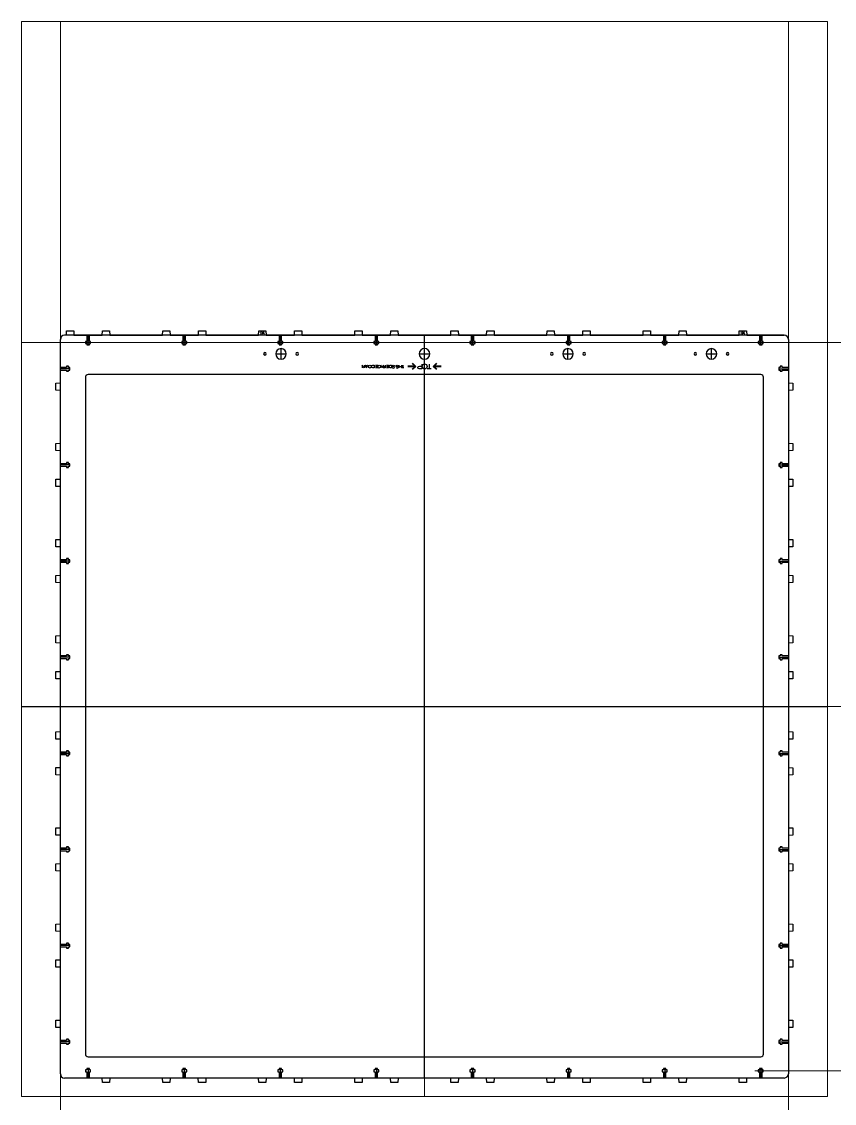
# Model space of a CAD drawing. Header units: millimetres. Extents: x -1949 to 1995, y -1808 to 1842.
# Drawn here: x -1758 to -850, y 615 to 1823 of the extents above; entities that cross this region are included whole.
import ezdxf

# ---------------------------------------------------------------- set-up
doc = ezdxf.new("R2010")
doc.units = ezdxf.units.MM
doc.layers.get('0').update_dxf_attribs({"lineweight": 25, "true_color": 0xffffff})
doc.layers.add('Laser Table', color=2, linetype='Continuous', lineweight=0, true_color=0xffff00)
doc.layers.add('Referance lines', color=2, linetype='Continuous', lineweight=0, true_color=0xffff00)

msp = doc.modelspace()

# ---------------------------------------------------------------- linework, layer by layer
at = {"color": 1, "true_color": 0xff0000}
for p, q in [((-1708.25692, 1472.68504), (-1708.05682, 1477.55676)), ((-1708.05682, 1477.55676), (-1700.01942, 1477.55676)), ((-1700.01942, 1477.55676), (-1699.81932, 1472.68504)), ((-1668.24373, 1472.68504), (-1668.04364, 1477.55676)), ((-1668.04364, 1477.55676), (-1660.0147, 1477.55676)), ((-1660.0147, 1477.55676), (-1659.8146, 1472.68504)), ((-1600.91692, 1472.68504), (-1600.71682, 1477.55676)), ((-1600.71682, 1477.55676), (-1592.67942, 1477.55676)), ((-1592.67942, 1477.55676), (-1592.47932, 1472.68504)), ((-1560.90373, 1472.68504), (-1560.70364, 1477.55676)), ((-1560.70364, 1477.55676), (-1552.6747, 1477.55676)), ((-1552.6747, 1477.55676), (-1552.4746, 1472.68504)), ((-1493.57692, 1472.68504), (-1493.37682, 1477.55676)), ((-1493.37682, 1477.55676), (-1485.33942, 1477.55676)), ((-1485.33942, 1477.55676), (-1485.13932, 1472.68504)), ((-1453.56373, 1472.68504), (-1453.36364, 1477.55676)), ((-1453.36364, 1477.55676), (-1445.3347, 1477.55676)), ((-1445.3347, 1477.55676), (-1445.1346, 1472.68504)), ((-1386.23692, 1472.68504), (-1386.03682, 1477.55676)), ((-1386.03682, 1477.55676), (-1377.99942, 1477.55676)), ((-1377.99942, 1477.55676), (-1377.79932, 1472.68504)), ((-1346.22373, 1472.68504), (-1346.02364, 1477.55676)), ((-1346.02364, 1477.55676), (-1337.9947, 1477.55676)), ((-1337.9947, 1477.55676), (-1337.7946, 1472.68504)), ((-1278.89692, 1472.68504), (-1278.69682, 1477.55676)), ((-1278.69682, 1477.55676), (-1270.65942, 1477.55676)), ((-1270.65942, 1477.55676), (-1270.45932, 1472.68504)), ((-1238.88373, 1472.68504), (-1238.68364, 1477.55676)), ((-1238.68364, 1477.55676), (-1230.6547, 1477.55676)), ((-1230.6547, 1477.55676), (-1230.4546, 1472.68504)), ((-1171.55842, 1472.68504), (-1171.35832, 1477.55676)), ((-1171.35832, 1477.55676), (-1163.32092, 1477.55676)), ((-1163.32092, 1477.55676), (-1163.12082, 1472.68504)), ((-1131.54523, 1472.68504), (-1131.34514, 1477.55676)), ((-1131.34514, 1477.55676), (-1123.3162, 1477.55676)), ((-1123.3162, 1477.55676), (-1123.1161, 1472.68504)), ((-1064.21842, 1472.68504), (-1064.01832, 1477.55676)), ((-1064.01832, 1477.55676), (-1055.98092, 1477.55676)), ((-1055.98092, 1477.55676), (-1055.78082, 1472.68504)), ((-1024.20523, 1472.68504), (-1024.00514, 1477.55676)), ((-1024.00514, 1477.55676), (-1015.9762, 1477.55676)), ((-1015.9762, 1477.55676), (-1015.7761, 1472.68504)), ((-956.87842, 1472.68504), (-956.67832, 1477.55676)), ((-956.67832, 1477.55676), (-948.64092, 1477.55676)), ((-948.64092, 1477.55676), (-948.44082, 1472.68504)), ((-1659.8146, 1472.68504), (-1600.91692, 1472.68504)), ((-1552.4746, 1472.68504), (-1493.57692, 1472.68504)), ((-1445.1346, 1472.68504), (-1386.23692, 1472.68504)), ((-1337.7946, 1472.68504), (-1278.89692, 1472.68504)), ((-1230.4546, 1472.68504), (-1171.55842, 1472.68504)), ((-1123.1161, 1472.68504), (-1064.21842, 1472.68504)), ((-1015.7761, 1472.68504), (-956.87842, 1472.68504)), ((-1719.90269, 1419.22441), (-1715.03097, 1419.42451)), ((-1719.90269, 1411.187), (-1719.90269, 1419.22441)), ((-901.67297, 1419.40512), (-896.80125, 1419.20502)), ((-896.80125, 1419.20502), (-896.80125, 1411.17608)), ((-1715.03097, 1410.98691), (-1719.90269, 1411.187)), ((-1715.03097, 1352.08922), (-1715.03097, 1410.98691)), ((-896.80125, 1411.17608), (-901.67297, 1410.97599)), ((-901.67297, 1410.97599), (-901.67297, 1352.0783)), ((-1719.90269, 1351.88913), (-1715.03097, 1352.08922)), ((-1719.90269, 1343.86019), (-1719.90269, 1351.88913)), ((-1715.03097, 1343.66009), (-1719.90269, 1343.86019)), ((-901.67297, 1352.0783), (-896.80125, 1351.87821)), ((-896.80125, 1343.8408), (-901.67297, 1343.64071)), ((-896.80125, 1351.87821), (-896.80125, 1343.8408)), ((-1719.90269, 1311.88441), (-1715.03097, 1312.08451)), ((-1719.90269, 1303.847), (-1719.90269, 1311.88441)), ((-901.67297, 1312.06512), (-896.80125, 1311.86502)), ((-896.80125, 1311.86502), (-896.80125, 1303.83608)), ((-1715.03097, 1303.64691), (-1719.90269, 1303.847)), ((-1715.03097, 1244.74922), (-1715.03097, 1303.64691)), ((-896.80125, 1303.83608), (-901.67297, 1303.63599)), ((-901.67297, 1303.63599), (-901.67297, 1244.7383)), ((-1719.90269, 1244.54913), (-1715.03097, 1244.74922)), ((-1719.90269, 1236.52019), (-1719.90269, 1244.54913)), ((-901.67297, 1244.7383), (-896.80125, 1244.53821)), ((-896.80125, 1244.53821), (-896.80125, 1236.5008)), ((-1715.03097, 1236.32009), (-1719.90269, 1236.52019)), ((-896.80125, 1236.5008), (-901.67297, 1236.30071)), ((-1719.90269, 1204.54441), (-1715.03097, 1204.74451)), ((-1719.90269, 1196.507), (-1719.90269, 1204.54441)), ((-1715.03097, 1196.30691), (-1719.90269, 1196.507)), ((-1715.03097, 1137.41072), (-1715.03097, 1196.30691)), ((-901.67297, 1204.72512), (-896.80125, 1204.52502)), ((-896.80125, 1196.49608), (-901.67297, 1196.29599)), ((-901.67297, 1196.29599), (-901.67297, 1137.3983)), ((-896.80125, 1204.52502), (-896.80125, 1196.49608)), ((-1719.90269, 1137.21063), (-1715.03097, 1137.41072)), ((-1719.90269, 1129.18169), (-1719.90269, 1137.21063)), ((-901.67297, 1137.3983), (-896.80125, 1137.19821)), ((-896.80125, 1137.19821), (-896.80125, 1129.1608)), ((-1715.03097, 1128.98159), (-1719.90269, 1129.18169)), ((-896.80125, 1129.1608), (-901.67297, 1128.96071)), ((-1719.90269, 1097.20591), (-1715.03097, 1097.40601)), ((-1719.90269, 1089.1685), (-1719.90269, 1097.20591)), ((-1715.03097, 1088.96841), (-1719.90269, 1089.1685)), ((-1715.03097, 1030.07072), (-1715.03097, 1088.96841)), ((-901.67297, 1097.38512), (-896.80125, 1097.18502)), ((-896.80125, 1089.15608), (-901.67297, 1088.95599)), ((-901.67297, 1088.95599), (-901.67297, 1030.0583)), ((-896.80125, 1097.18502), (-896.80125, 1089.15608)), ((-1719.90269, 1029.87063), (-1715.03097, 1030.07072)), ((-1719.90269, 1021.84169), (-1719.90269, 1029.87063)), ((-901.67297, 1030.0583), (-896.80125, 1029.85821)), ((-896.80125, 1029.85821), (-896.80125, 1021.8208)), ((-1715.03097, 1021.64159), (-1719.90269, 1021.84169)), ((-896.80125, 1021.8208), (-901.67297, 1021.62071)), ((-1719.90269, 989.86591), (-1715.03097, 990.06601)), ((-1719.90269, 981.8285), (-1719.90269, 989.86591)), ((-1715.03097, 981.62841), (-1719.90269, 981.8285)), ((-1715.03097, 922.73072), (-1715.03097, 981.62841)), ((-901.67297, 990.04512), (-896.80125, 989.84502)), ((-896.80125, 981.81608), (-901.67297, 981.61599)), ((-901.67297, 981.61599), (-901.67297, 922.7198)), ((-896.80125, 989.84502), (-896.80125, 981.81608)), ((-1719.90269, 922.53063), (-1715.03097, 922.73072)), ((-1719.90269, 914.50169), (-1719.90269, 922.53063)), ((-901.67297, 922.7198), (-896.80125, 922.51971)), ((-896.80125, 922.51971), (-896.80125, 914.4823)), ((-1715.03097, 914.30159), (-1719.90269, 914.50169)), ((-896.80125, 914.4823), (-901.67297, 914.28221)), ((-1719.90269, 882.52591), (-1715.03097, 882.72601)), ((-1719.90269, 874.4885), (-1719.90269, 882.52591)), ((-901.67297, 882.70662), (-896.80125, 882.50652)), ((-896.80125, 882.50652), (-896.80125, 874.47758)), ((-1715.03097, 874.28841), (-1719.90269, 874.4885)), ((-1715.03097, 815.39072), (-1715.03097, 874.28841)), ((-896.80125, 874.47758), (-901.67297, 874.27749)), ((-901.67297, 874.27749), (-901.67297, 815.3798)), ((-1719.90269, 815.19063), (-1715.03097, 815.39072)), ((-1719.90269, 807.16169), (-1719.90269, 815.19063)), ((-901.67297, 815.3798), (-896.80125, 815.17971)), ((-896.80125, 815.17971), (-896.80125, 807.1423)), ((-1715.03097, 806.96159), (-1719.90269, 807.16169)), ((-896.80125, 807.1423), (-901.67297, 806.94221)), ((-1719.90269, 775.18591), (-1715.03097, 775.38601)), ((-1719.90269, 767.1485), (-1719.90269, 775.18591)), ((-901.67297, 775.36662), (-896.80125, 775.16652)), ((-896.80125, 775.16652), (-896.80125, 767.13758)), ((-1715.03097, 766.94841), (-1719.90269, 767.1485)), ((-1715.03097, 708.05072), (-1715.03097, 766.94841)), ((-896.80125, 767.13758), (-901.67297, 766.93749)), ((-901.67297, 766.93749), (-901.67297, 708.0398)), ((-1719.90269, 707.85063), (-1715.03097, 708.05072)), ((-1719.90269, 699.82169), (-1719.90269, 707.85063)), ((-901.67297, 708.0398), (-896.80125, 707.83971)), ((-896.80125, 707.83971), (-896.80125, 699.8023)), ((-1715.03097, 699.62159), (-1719.90269, 699.82169)), ((-896.80125, 699.8023), (-901.67297, 699.60221)), ((-1668.06302, 638.47124), (-1668.26312, 643.34296)), ((-1659.82552, 643.34296), (-1660.02562, 638.47124)), ((-1600.92784, 643.34296), (-1659.82552, 643.34296)), ((-1600.72774, 638.47124), (-1600.92784, 643.34296)), ((-1592.49871, 643.34296), (-1592.6988, 638.47124)), ((-1560.72302, 638.47124), (-1560.92312, 643.34296)), ((-1552.48552, 643.34296), (-1552.68562, 638.47124)), ((-1493.58784, 643.34296), (-1552.48552, 643.34296)), ((-1493.38774, 638.47124), (-1493.58784, 643.34296)), ((-1485.15871, 643.34296), (-1485.3588, 638.47124)), ((-1453.38302, 638.47124), (-1453.58312, 643.34296)), ((-1445.14552, 643.34296), (-1445.34562, 638.47124)), ((-1386.24934, 643.34296), (-1445.14552, 643.34296)), ((-1386.04924, 638.47124), (-1386.24934, 643.34296)), ((-1377.82021, 643.34296), (-1378.0203, 638.47124)), ((-1346.04452, 638.47124), (-1346.24462, 643.34296)), ((-1337.80702, 643.34296), (-1338.00712, 638.47124)), ((-1278.90934, 643.34296), (-1337.80702, 643.34296)), ((-1278.70924, 638.47124), (-1278.90934, 643.34296)), ((-1270.48021, 643.34296), (-1270.6803, 638.47124)), ((-1238.70452, 638.47124), (-1238.90462, 643.34296)), ((-1230.46702, 643.34296), (-1230.66712, 638.47124)), ((-1171.56934, 643.34296), (-1230.46702, 643.34296)), ((-1171.36924, 638.47124), (-1171.56934, 643.34296)), ((-1163.14021, 643.34296), (-1163.3403, 638.47124)), ((-1131.36452, 638.47124), (-1131.56462, 643.34296)), ((-1123.12702, 643.34296), (-1123.32712, 638.47124)), ((-1064.22934, 643.34296), (-1123.12702, 643.34296)), ((-1064.02924, 638.47124), (-1064.22934, 643.34296)), ((-1055.80021, 643.34296), (-1056.0003, 638.47124)), ((-1024.02452, 638.47124), (-1024.22462, 643.34296)), ((-1015.78702, 643.34296), (-1015.98712, 638.47124)), ((-956.88934, 643.34296), (-1015.78702, 643.34296)), ((-956.68924, 638.47124), (-956.88934, 643.34296)), ((-948.46021, 643.34296), (-948.6603, 638.47124)), ((-1660.02562, 638.47124), (-1668.06302, 638.47124)), ((-1592.6988, 638.47124), (-1600.72774, 638.47124)), ((-1552.68562, 638.47124), (-1560.72302, 638.47124)), ((-1485.3588, 638.47124), (-1493.38774, 638.47124)), ((-1445.34562, 638.47124), (-1453.38302, 638.47124)), ((-1378.0203, 638.47124), (-1386.04924, 638.47124)), ((-1338.00712, 638.47124), (-1346.04452, 638.47124)), ((-1270.6803, 638.47124), (-1278.70924, 638.47124)), ((-1230.66712, 638.47124), (-1238.70452, 638.47124)), ((-1163.3403, 638.47124), (-1171.36924, 638.47124)), ((-1123.32712, 638.47124), (-1131.36452, 638.47124)), ((-1056.0003, 638.47124), (-1064.02924, 638.47124)), ((-1015.98712, 638.47124), (-1024.02452, 638.47124)), ((-948.6603, 638.47124), (-956.68924, 638.47124))]:
    msp.add_line(p, q, dxfattribs=at)
for p, q in [((-1715.03182, 648.14327), (-1715.03097, 1467.8836)), ((-1715.03118, 1436.60222), (-1715.03097, 1467.8836)), ((-1708.25692, 1472.68504), (-1710.48516, 1472.67835)), ((-906.47809, 1472.68504), (-1710.48436, 1472.67836)), ((-1699.81932, 1472.68504), (-1699.81932, 1472.68504)), ((-1699.81932, 1472.68504), (-1685.44239, 1472.6784)), ((-1685.44239, 1465.66165), (-1686.84222, 1465.66165)), ((-1686.84222, 1465.66165), (-1686.84222, 1463.46137)), ((-1686.84222, 1463.46137), (-1685.44239, 1463.46137)), ((-1685.44239, 1472.6784), (-1682.64169, 1472.67875)), ((-1685.44239, 1472.6784), (-1685.44239, 1465.66165)), ((-1685.44239, 1463.46137), (-1685.44239, 1462.01816)), ((-1685.44239, 1462.01816), (-1682.64169, 1462.01816)), ((-1684.04197, 1464.15601), (-1684.04204, 1472.67858)), ((-1684.04204, 1462.01816), (-1684.04204, 1472.67858)), ((-1682.64169, 1472.67875), (-1668.24373, 1472.68504)), ((-1682.64169, 1465.66165), (-1682.64169, 1472.67875)), ((-1681.24222, 1465.66165), (-1682.64169, 1465.66165)), ((-1682.64169, 1462.01816), (-1682.64169, 1463.46137)), ((-1682.64169, 1463.46137), (-1681.24222, 1463.46137)), ((-1681.24222, 1463.46137), (-1681.24222, 1465.66165)), ((-1592.47932, 1472.68504), (-1578.10239, 1472.67929)), ((-1578.10239, 1465.66254), (-1579.50222, 1465.66254)), ((-1579.50222, 1465.66254), (-1579.50222, 1463.46227)), ((-1579.50222, 1463.46227), (-1578.10239, 1463.46227)), ((-1578.10239, 1472.67929), (-1575.30169, 1472.67964)), ((-1578.10239, 1472.67929), (-1578.10239, 1465.66254)), ((-1578.10239, 1463.46227), (-1578.10239, 1462.01905)), ((-1578.10239, 1462.01905), (-1575.30169, 1462.01905)), ((-1576.70197, 1464.15601), (-1576.70204, 1472.67947)), ((-1576.70204, 1462.01905), (-1576.70204, 1472.67947)), ((-1575.30169, 1472.67964), (-1560.90373, 1472.68504)), ((-1575.30169, 1465.66254), (-1575.30169, 1472.67964)), ((-1573.90222, 1465.66254), (-1575.30169, 1465.66254)), ((-1575.30169, 1462.01905), (-1575.30169, 1463.46227)), ((-1575.30169, 1463.46227), (-1573.90222, 1463.46227)), ((-1573.90222, 1463.46227), (-1573.90222, 1465.66254)), ((-1485.13932, 1472.68504), (-1470.76231, 1472.68019)), ((-1470.76231, 1465.66344), (-1472.16214, 1465.66344)), ((-1472.16214, 1465.66344), (-1472.16214, 1463.46316)), ((-1472.16214, 1463.46316), (-1470.76231, 1463.46316)), ((-1470.76231, 1472.68019), (-1467.96161, 1472.68054)), ((-1470.76231, 1472.68019), (-1470.76231, 1465.66344)), ((-1470.76231, 1463.46316), (-1470.76231, 1462.01995)), ((-1470.76231, 1462.01995), (-1467.96161, 1462.01995)), ((-1469.36197, 1464.15601), (-1469.36204, 1472.68036)), ((-1469.36196, 1462.01995), (-1469.36196, 1472.68036)), ((-1467.96161, 1472.68054), (-1453.56373, 1472.68504)), ((-1467.96161, 1465.66344), (-1467.96161, 1472.68054)), ((-1466.56214, 1465.66344), (-1467.96161, 1465.66344)), ((-1467.96161, 1462.01995), (-1467.96161, 1463.46316)), ((-1467.96161, 1463.46316), (-1466.56214, 1463.46316)), ((-1466.56214, 1463.46316), (-1466.56214, 1465.66344)), ((-1377.79932, 1472.68504), (-1363.42231, 1472.68108)), ((-1363.42231, 1465.66433), (-1364.82214, 1465.66433)), ((-1364.82214, 1465.66433), (-1364.82214, 1463.46405)), ((-1364.82214, 1463.46405), (-1363.42231, 1463.46405)), ((-1363.42231, 1472.68108), (-1360.62161, 1472.68143)), ((-1363.42231, 1472.68108), (-1363.42231, 1465.66433)), ((-1363.42231, 1463.46405), (-1363.42231, 1462.02084)), ((-1363.42231, 1462.02084), (-1360.62161, 1462.02084)), ((-1362.02197, 1464.15601), (-1362.02204, 1472.68125)), ((-1362.02196, 1462.02084), (-1362.02196, 1472.68125)), ((-1360.62161, 1472.68143), (-1346.22373, 1472.68504)), ((-1360.62161, 1465.66433), (-1360.62161, 1472.68143)), ((-1359.22214, 1465.66433), (-1360.62161, 1465.66433)), ((-1360.62161, 1462.02084), (-1360.62161, 1463.46405)), ((-1360.62161, 1463.46405), (-1359.22214, 1463.46405)), ((-1359.22214, 1463.46405), (-1359.22214, 1465.66433)), ((-1308.35183, 643.34507), (-1308.34576, 1472.68504)), ((-1270.45932, 1472.68504), (-1256.08239, 1472.68197)), ((-1256.08239, 1465.66522), (-1257.48222, 1465.66522)), ((-1257.48222, 1465.66522), (-1257.48222, 1463.46495)), ((-1257.48222, 1463.46495), (-1256.08239, 1463.46495)), ((-1256.08239, 1472.68197), (-1253.28169, 1472.68232)), ((-1256.08239, 1472.68197), (-1256.08239, 1465.66522)), ((-1256.08239, 1463.46495), (-1256.08239, 1462.02173)), ((-1256.08239, 1462.02173), (-1253.28169, 1462.02173)), ((-1254.68197, 1464.15601), (-1254.68204, 1472.68215)), ((-1254.68204, 1462.02173), (-1254.68204, 1472.68215)), ((-1253.28169, 1472.68232), (-1238.88373, 1472.68504)), ((-1253.28169, 1465.66522), (-1253.28169, 1472.68232)), ((-1251.88222, 1465.66522), (-1253.28169, 1465.66522)), ((-1253.28169, 1462.02173), (-1253.28169, 1463.46495)), ((-1253.28169, 1463.46495), (-1251.88222, 1463.46495)), ((-1251.88222, 1463.46495), (-1251.88222, 1465.66522)), ((-1163.12082, 1472.68504), (-1148.74381, 1472.68286)), ((-1148.74381, 1465.66611), (-1150.14364, 1465.66611)), ((-1150.14364, 1465.66611), (-1150.14364, 1463.46584)), ((-1150.14364, 1463.46584), (-1148.74381, 1463.46584)), ((-1148.74381, 1472.68286), (-1145.94311, 1472.68322)), ((-1148.74381, 1472.68286), (-1148.74381, 1465.66611)), ((-1148.74381, 1463.46584), (-1148.74381, 1462.02262)), ((-1148.74381, 1462.02262), (-1145.94311, 1462.02262)), ((-1147.34347, 1464.15601), (-1147.34354, 1472.68304)), ((-1147.34346, 1462.02262), (-1147.34346, 1472.68304)), ((-1145.94311, 1472.68322), (-1131.54523, 1472.68504)), ((-1145.94311, 1465.66611), (-1145.94311, 1472.68322)), ((-1144.54364, 1465.66611), (-1145.94311, 1465.66611)), ((-1145.94311, 1462.02262), (-1145.94311, 1463.46584)), ((-1145.94311, 1463.46584), (-1144.54364, 1463.46584)), ((-1144.54364, 1463.46584), (-1144.54364, 1465.66611)), ((-1055.78082, 1472.68504), (-1041.40389, 1472.68376)), ((-1041.40389, 1465.66701), (-1042.80372, 1465.66701)), ((-1042.80372, 1465.66701), (-1042.80372, 1463.46673)), ((-1042.80372, 1463.46673), (-1041.40389, 1463.46673)), ((-1041.40389, 1472.68376), (-1038.60319, 1472.68411)), ((-1041.40389, 1472.68376), (-1041.40389, 1465.66701)), ((-1041.40389, 1463.46673), (-1041.40389, 1462.02352)), ((-1041.40389, 1462.02352), (-1038.60319, 1462.02352)), ((-1040.00347, 1464.15601), (-1040.00354, 1472.68393)), ((-1040.00354, 1462.02352), (-1040.00354, 1472.68393)), ((-1038.60319, 1472.68411), (-1024.20523, 1472.68504)), ((-1038.60319, 1465.66701), (-1038.60319, 1472.68411)), ((-1037.20372, 1465.66701), (-1038.60319, 1465.66701)), ((-1038.60319, 1462.02352), (-1038.60319, 1463.46673)), ((-1038.60319, 1463.46673), (-1037.20372, 1463.46673)), ((-1037.20372, 1463.46673), (-1037.20372, 1465.66701)), ((-948.44082, 1472.68504), (-934.06389, 1472.68465)), ((-934.06389, 1465.6679), (-935.46372, 1465.6679)), ((-935.46372, 1465.6679), (-935.46372, 1463.46763)), ((-935.46372, 1463.46763), (-934.06389, 1463.46763)), ((-934.06389, 1472.68465), (-931.26319, 1472.685)), ((-934.06389, 1472.68465), (-934.06389, 1465.6679)), ((-934.06389, 1463.46763), (-934.06389, 1462.02441)), ((-934.06389, 1462.02441), (-931.26319, 1462.02441)), ((-932.66347, 1464.15601), (-932.66354, 1472.68483)), ((-932.66354, 1462.02441), (-932.66354, 1472.68483)), ((-931.26319, 1472.685), (-906.47809, 1472.68504)), ((-931.26319, 1465.6679), (-931.26319, 1472.685)), ((-929.86372, 1465.6679), (-931.26319, 1465.6679)), ((-931.26319, 1462.02441), (-931.26319, 1463.46763)), ((-931.26319, 1463.46763), (-929.86372, 1463.46763)), ((-929.86372, 1463.46763), (-929.86372, 1465.6679)), ((-901.67692, 1467.88473), (-901.67694, 1436.60375)), ((-901.67692, 1467.88473), (-901.67297, 648.14779)), ((-1474.45843, 1451.84206), (-1462.65837, 1451.84206)), ((-1468.55822, 1445.9422), (-1468.55822, 1457.74191)), ((-1314.28867, 1451.84206), (-1302.28858, 1451.84206)), ((-1308.28862, 1445.84237), (-1308.28862, 1457.84281)), ((-1153.91923, 1451.84206), (-1142.11917, 1451.84206)), ((-1148.01902, 1445.9422), (-1148.01902, 1457.74191)), ((-993.64963, 1451.84206), (-981.84957, 1451.84206)), ((-987.74942, 1445.9422), (-987.74942, 1457.74191)), ((-1705.8138, 1438.00169), (-1708.01408, 1438.00169)), ((-1708.01408, 1438.00169), (-1708.01408, 1436.60222)), ((-1705.8138, 1436.60222), (-1705.8138, 1438.00169)), ((-908.69369, 1438.00357), (-910.89397, 1438.00357)), ((-910.89397, 1438.00357), (-910.89397, 1436.60375)), ((-908.69369, 1436.60375), (-908.69369, 1438.00357)), ((-1708.01408, 1436.60222), (-1715.03118, 1436.60222)), ((-1715.03083, 1433.80151), (-1715.03118, 1436.60222)), ((-1706.50193, 1435.20186), (-1715.031, 1435.20186)), ((-1704.37059, 1435.20186), (-1715.031, 1435.20186)), ((-1715.03097, 1419.42451), (-1715.03083, 1433.80151)), ((-1715.03083, 1433.80151), (-1708.01408, 1433.80151)), ((-1708.01408, 1433.80151), (-1708.01408, 1432.40169)), ((-1708.01408, 1432.40169), (-1705.8138, 1432.40169)), ((-1704.37059, 1436.60222), (-1705.8138, 1436.60222)), ((-1705.8138, 1432.40169), (-1705.8138, 1433.80151)), ((-1705.8138, 1433.80151), (-1704.37059, 1433.80151)), ((-1704.37059, 1433.80151), (-1704.37059, 1436.60222)), ((-1687.03082, 1425.7846), (-1687.01899, 670.05141)), ((-932.6725, 1428.7845), (-1684.03082, 1428.78464)), ((-929.67264, 670.055), (-929.6725, 1425.7845)), ((-910.89397, 1436.60375), (-912.33718, 1436.60375)), ((-912.33718, 1436.60375), (-912.33718, 1433.80305)), ((-912.33718, 1435.2034), (-901.67676, 1435.2034)), ((-912.33718, 1433.80305), (-910.89397, 1433.80305)), ((-910.89397, 1433.80305), (-910.89397, 1432.40358)), ((-910.89397, 1432.40358), (-908.69369, 1432.40358)), ((-910.20201, 1435.20336), (-901.67676, 1435.2034)), ((-901.67694, 1436.60375), (-908.69369, 1436.60375)), ((-908.69369, 1432.40358), (-908.69369, 1433.80305)), ((-908.69369, 1433.80305), (-901.67659, 1433.80305)), ((-901.67694, 1436.60375), (-901.67659, 1433.80305)), ((-901.67659, 1433.80305), (-901.67297, 1419.40512)), ((-1715.03129, 1329.26222), (-1715.03097, 1343.66009)), ((-901.67297, 1343.64071), (-901.67642, 1329.26375)), ((-1708.01419, 1329.26222), (-1715.03129, 1329.26222)), ((-1715.03094, 1326.46151), (-1715.03129, 1329.26222)), ((-1705.81391, 1330.66169), (-1708.01419, 1330.66169)), ((-1708.01419, 1330.66169), (-1708.01419, 1329.26222)), ((-1705.81391, 1329.26222), (-1705.81391, 1330.66169)), ((-1704.3707, 1329.26222), (-1705.81391, 1329.26222)), ((-1704.3707, 1326.46151), (-1704.3707, 1329.26222)), ((-910.89345, 1329.26375), (-912.33666, 1329.26375)), ((-912.33666, 1329.26375), (-912.33666, 1326.46305)), ((-908.69317, 1330.66357), (-910.89345, 1330.66357)), ((-910.89345, 1330.66357), (-910.89345, 1329.26375)), ((-908.69317, 1329.26375), (-908.69317, 1330.66357)), ((-901.67642, 1329.26375), (-908.69317, 1329.26375)), ((-901.67642, 1329.26375), (-901.67607, 1326.46305)), ((-1706.50193, 1327.86186), (-1715.03112, 1327.86186)), ((-1704.3707, 1327.86186), (-1715.03112, 1327.86186)), ((-1715.03097, 1312.08451), (-1715.03094, 1326.46151)), ((-1715.03094, 1326.46151), (-1708.01419, 1326.46151)), ((-1708.01419, 1326.46151), (-1708.01419, 1325.06169)), ((-1708.01419, 1325.06169), (-1705.81391, 1325.06169)), ((-1705.81391, 1325.06169), (-1705.81391, 1326.46151)), ((-1705.81391, 1326.46151), (-1704.3707, 1326.46151)), ((-912.33666, 1327.8634), (-901.67625, 1327.8634)), ((-912.33666, 1326.46305), (-910.89345, 1326.46305)), ((-910.89345, 1326.46305), (-910.89345, 1325.06358)), ((-910.89345, 1325.06358), (-908.69317, 1325.06358)), ((-910.20201, 1327.86336), (-901.67625, 1327.8634)), ((-908.69317, 1325.06358), (-908.69317, 1326.46305)), ((-908.69317, 1326.46305), (-901.67607, 1326.46305)), ((-901.67607, 1326.46305), (-901.67297, 1312.06512)), ((-1715.0314, 1221.92222), (-1715.03097, 1236.32009)), ((-901.67297, 1236.30071), (-901.67591, 1221.92375)), ((-1708.0143, 1221.92222), (-1715.0314, 1221.92222)), ((-1715.03105, 1219.12151), (-1715.0314, 1221.92222)), ((-1706.50193, 1220.52186), (-1715.03123, 1220.52186)), ((-1704.37081, 1220.52186), (-1715.03123, 1220.52186)), ((-1705.81402, 1223.32169), (-1708.0143, 1223.32169)), ((-1708.0143, 1223.32169), (-1708.0143, 1221.92222)), ((-1705.81402, 1221.92222), (-1705.81402, 1223.32169)), ((-1704.37081, 1221.92222), (-1705.81402, 1221.92222)), ((-1704.37081, 1219.12151), (-1704.37081, 1221.92222)), ((-910.89293, 1221.92375), (-912.33615, 1221.92375)), ((-912.33615, 1221.92375), (-912.33615, 1219.12305)), ((-912.33615, 1220.5234), (-901.67573, 1220.5234)), ((-910.89293, 1223.32357), (-910.89293, 1221.92375)), ((-908.69266, 1223.32357), (-910.89293, 1223.32357)), ((-910.20201, 1220.52336), (-901.67573, 1220.5234)), ((-908.69266, 1221.92375), (-908.69266, 1223.32357)), ((-901.67591, 1221.92375), (-908.69266, 1221.92375)), ((-901.67591, 1221.92375), (-901.67555, 1219.12305)), ((-1715.03105, 1219.12151), (-1708.0143, 1219.12151)), ((-1715.03097, 1204.74451), (-1715.03105, 1219.12151)), ((-1708.0143, 1219.12151), (-1708.0143, 1217.72169)), ((-1708.0143, 1217.72169), (-1705.81402, 1217.72169)), ((-1705.81402, 1217.72169), (-1705.81402, 1219.12151)), ((-1705.81402, 1219.12151), (-1704.37081, 1219.12151)), ((-912.33615, 1219.12305), (-910.89293, 1219.12305)), ((-910.89293, 1219.12305), (-910.89293, 1217.72358)), ((-910.89293, 1217.72358), (-908.69266, 1217.72358)), ((-908.69266, 1217.72358), (-908.69266, 1219.12305)), ((-908.69266, 1219.12305), (-901.67555, 1219.12305)), ((-901.67555, 1219.12305), (-901.67297, 1204.72512)), ((-1715.03151, 1114.58372), (-1715.03097, 1128.98159)), ((-901.67297, 1128.96071), (-901.67539, 1114.58375)), ((-1708.01441, 1114.58372), (-1715.03151, 1114.58372)), ((-1715.03116, 1111.78301), (-1715.03151, 1114.58372)), ((-1706.50193, 1113.18336), (-1715.03134, 1113.18336)), ((-1704.37092, 1113.18336), (-1715.03134, 1113.18336)), ((-1715.03116, 1111.78301), (-1708.01441, 1111.78301)), ((-1715.03097, 1097.40601), (-1715.03116, 1111.78301)), ((-1705.81414, 1115.98319), (-1708.01441, 1115.98319)), ((-1708.01441, 1115.98319), (-1708.01441, 1114.58372)), ((-1708.01441, 1111.78301), (-1708.01441, 1110.38319)), ((-1705.81414, 1114.58372), (-1705.81414, 1115.98319)), ((-1704.37092, 1114.58372), (-1705.81414, 1114.58372)), ((-1705.81414, 1110.38319), (-1705.81414, 1111.78301)), ((-1705.81414, 1111.78301), (-1704.37092, 1111.78301)), ((-1704.37092, 1111.78301), (-1704.37092, 1114.58372)), ((-910.89241, 1114.58375), (-912.33563, 1114.58375)), ((-912.33563, 1114.58375), (-912.33563, 1111.78305)), ((-912.33563, 1113.1834), (-901.67521, 1113.1834)), ((-912.33563, 1111.78305), (-910.89241, 1111.78305)), ((-908.69214, 1115.98357), (-910.89241, 1115.98357)), ((-910.89241, 1115.98357), (-910.89241, 1114.58375)), ((-910.89241, 1111.78305), (-910.89241, 1110.38358)), ((-910.20201, 1113.18336), (-901.67521, 1113.1834)), ((-908.69214, 1114.58375), (-908.69214, 1115.98357)), ((-901.67539, 1114.58375), (-908.69214, 1114.58375)), ((-908.69214, 1110.38358), (-908.69214, 1111.78305)), ((-908.69214, 1111.78305), (-901.67504, 1111.78305)), ((-901.67539, 1114.58375), (-901.67504, 1111.78305)), ((-901.67504, 1111.78305), (-901.67297, 1097.38512)), ((-1708.01441, 1110.38319), (-1705.81414, 1110.38319)), ((-910.89241, 1110.38358), (-908.69214, 1110.38358)), ((-1758.28862, 1058.01321), (-858.28862, 1058.01321)), ((-1715.03162, 1007.24372), (-1715.03097, 1021.64159)), ((-901.67297, 1021.62071), (-901.67487, 1007.24375)), ((-1708.01452, 1007.24372), (-1715.03162, 1007.24372)), ((-1715.03127, 1004.44301), (-1715.03162, 1007.24372)), ((-1706.50193, 1005.84336), (-1715.03145, 1005.84336)), ((-1704.37103, 1005.84336), (-1715.03145, 1005.84336)), ((-1715.03127, 1004.44301), (-1708.01452, 1004.44301)), ((-1715.03097, 990.06601), (-1715.03127, 1004.44301)), ((-1705.81425, 1008.64319), (-1708.01452, 1008.64319)), ((-1708.01452, 1008.64319), (-1708.01452, 1007.24372)), ((-1708.01452, 1004.44301), (-1708.01452, 1003.04319)), ((-1708.01452, 1003.04319), (-1705.81425, 1003.04319)), ((-1705.81425, 1007.24372), (-1705.81425, 1008.64319)), ((-1704.37103, 1007.24372), (-1705.81425, 1007.24372)), ((-1705.81425, 1003.04319), (-1705.81425, 1004.44301)), ((-1705.81425, 1004.44301), (-1704.37103, 1004.44301)), ((-1704.37103, 1004.44301), (-1704.37103, 1007.24372)), ((-910.8919, 1007.24375), (-912.33511, 1007.24375)), ((-912.33511, 1007.24375), (-912.33511, 1004.44305)), ((-912.33511, 1005.8434), (-901.67469, 1005.8434)), ((-912.33511, 1004.44305), (-910.8919, 1004.44305)), ((-908.69162, 1008.64357), (-910.8919, 1008.64357)), ((-910.8919, 1008.64357), (-910.8919, 1007.24375)), ((-910.8919, 1004.44305), (-910.8919, 1003.04358)), ((-910.8919, 1003.04358), (-908.69162, 1003.04358)), ((-910.20201, 1005.84336), (-901.67469, 1005.8434)), ((-908.69162, 1007.24375), (-908.69162, 1008.64357)), ((-901.67487, 1007.24375), (-908.69162, 1007.24375)), ((-908.69162, 1003.04358), (-908.69162, 1004.44305)), ((-908.69162, 1004.44305), (-901.67452, 1004.44305)), ((-901.67487, 1007.24375), (-901.67452, 1004.44305)), ((-901.67452, 1004.44305), (-901.67297, 990.04512)), ((-1715.03173, 899.90372), (-1715.03097, 914.30159)), ((-901.67297, 914.28221), (-901.67435, 899.90525)), ((-1708.01463, 899.90372), (-1715.03173, 899.90372)), ((-1715.03138, 897.10301), (-1715.03173, 899.90372)), ((-1706.50193, 898.50336), (-1715.03156, 898.50336)), ((-1704.37114, 898.50336), (-1715.03156, 898.50336)), ((-1715.03138, 897.10301), (-1708.01463, 897.10301)), ((-1715.03097, 882.72601), (-1715.03138, 897.10301)), ((-1705.81436, 901.30319), (-1708.01463, 901.30319)), ((-1708.01463, 901.30319), (-1708.01463, 899.90372)), ((-1708.01463, 897.10301), (-1708.01463, 895.70319)), ((-1708.01463, 895.70319), (-1705.81436, 895.70319)), ((-1705.81436, 899.90372), (-1705.81436, 901.30319)), ((-1704.37114, 899.90372), (-1705.81436, 899.90372)), ((-1705.81436, 895.70319), (-1705.81436, 897.10301)), ((-1705.81436, 897.10301), (-1704.37114, 897.10301)), ((-1704.37114, 897.10301), (-1704.37114, 899.90372)), ((-910.89138, 899.90525), (-912.33459, 899.90525)), ((-912.33459, 899.90525), (-912.33459, 897.10455)), ((-912.33459, 898.5049), (-901.67418, 898.5049)), ((-912.33459, 897.10455), (-910.89138, 897.10455)), ((-910.89138, 901.30507), (-910.89138, 899.90525)), ((-908.6911, 901.30507), (-910.89138, 901.30507)), ((-910.89138, 897.10455), (-910.89138, 895.70508)), ((-910.89138, 895.70508), (-908.6911, 895.70508)), ((-910.20201, 898.50486), (-901.67418, 898.5049)), ((-908.6911, 899.90525), (-908.6911, 901.30507)), ((-901.67435, 899.90525), (-908.6911, 899.90525)), ((-908.6911, 895.70508), (-908.6911, 897.10455)), ((-908.6911, 897.10455), (-901.674, 897.10455)), ((-901.67435, 899.90525), (-901.674, 897.10455)), ((-901.674, 897.10455), (-901.67297, 882.70662)), ((-1715.03185, 792.56372), (-1715.03097, 806.96159)), ((-901.67297, 806.94221), (-901.67384, 792.56525)), ((-1708.01474, 792.56372), (-1715.03185, 792.56372)), ((-1715.03149, 789.76301), (-1715.03185, 792.56372)), ((-1706.50193, 791.16336), (-1715.03167, 791.16336)), ((-1704.37125, 791.16336), (-1715.03167, 791.16336)), ((-1715.03149, 789.76301), (-1708.01474, 789.76301)), ((-1715.03097, 775.38601), (-1715.03149, 789.76301)), ((-1705.81447, 793.96319), (-1708.01474, 793.96319)), ((-1708.01474, 793.96319), (-1708.01474, 792.56372)), ((-1708.01474, 789.76301), (-1708.01474, 788.36319)), ((-1708.01474, 788.36319), (-1705.81447, 788.36319)), ((-1705.81447, 792.56372), (-1705.81447, 793.96319)), ((-1704.37125, 792.56372), (-1705.81447, 792.56372)), ((-1705.81447, 788.36319), (-1705.81447, 789.76301)), ((-1705.81447, 789.76301), (-1704.37125, 789.76301)), ((-1704.37125, 789.76301), (-1704.37125, 792.56372)), ((-910.89086, 792.56525), (-912.33408, 792.56525)), ((-912.33408, 792.56525), (-912.33408, 789.76455)), ((-912.33408, 791.1649), (-901.67366, 791.1649)), ((-912.33408, 789.76455), (-910.89086, 789.76455)), ((-908.69059, 793.96507), (-910.89086, 793.96507)), ((-910.89086, 793.96507), (-910.89086, 792.56525)), ((-910.89086, 789.76455), (-910.89086, 788.36508)), ((-910.89086, 788.36508), (-908.69059, 788.36508)), ((-910.20201, 791.16486), (-901.67366, 791.1649)), ((-908.69059, 792.56525), (-908.69059, 793.96507)), ((-901.67384, 792.56525), (-908.69059, 792.56525)), ((-908.69059, 788.36508), (-908.69059, 789.76455)), ((-908.69059, 789.76455), (-901.67348, 789.76455)), ((-901.67384, 792.56525), (-901.67348, 789.76455)), ((-901.67348, 789.76455), (-901.67297, 775.36662)), ((-1715.03196, 685.22372), (-1715.03097, 699.62159)), ((-901.67297, 699.60221), (-901.67332, 685.22525)), ((-1708.01485, 685.22372), (-1715.03196, 685.22372)), ((-1715.0316, 682.42301), (-1715.03196, 685.22372)), ((-1715.03182, 648.14327), (-1715.0316, 682.42301)), ((-1706.50193, 683.82336), (-1715.03178, 683.82336)), ((-1704.37136, 683.82336), (-1715.03178, 683.82336)), ((-1715.0316, 682.42301), (-1708.01485, 682.42301)), ((-1705.81458, 686.62319), (-1708.01485, 686.62319)), ((-1708.01485, 686.62319), (-1708.01485, 685.22372)), ((-1708.01485, 682.42301), (-1708.01485, 681.02319)), ((-1708.01485, 681.02319), (-1705.81458, 681.02319)), ((-1705.81458, 685.22372), (-1705.81458, 686.62319)), ((-1704.37136, 685.22372), (-1705.81458, 685.22372)), ((-1705.81458, 681.02319), (-1705.81458, 682.42301)), ((-1705.81458, 682.42301), (-1704.37136, 682.42301)), ((-1704.37136, 682.42301), (-1704.37136, 685.22372)), ((-910.89034, 685.22525), (-912.33356, 685.22525)), ((-912.33356, 685.22525), (-912.33356, 682.42455)), ((-912.33356, 683.8249), (-901.67314, 683.8249)), ((-912.33356, 682.42455), (-910.89034, 682.42455)), ((-908.69007, 686.62507), (-910.89034, 686.62507)), ((-910.89034, 686.62507), (-910.89034, 685.22525)), ((-910.89034, 682.42455), (-910.89034, 681.02508)), ((-910.89034, 681.02508), (-908.69007, 681.02508)), ((-910.20201, 683.82486), (-901.67314, 683.8249)), ((-908.69007, 685.22525), (-908.69007, 686.62507)), ((-901.67332, 685.22525), (-908.69007, 685.22525)), ((-908.69007, 681.02508), (-908.69007, 682.42455)), ((-908.69007, 682.42455), (-901.67297, 682.42455)), ((-901.67332, 685.22525), (-901.67297, 682.42455)), ((-901.67297, 682.42455), (-901.67297, 648.14779)), ((-1684.01898, 667.05146), (-932.67263, 667.055)), ((-1685.44078, 652.56056), (-1686.84025, 652.56056)), ((-1686.84025, 652.56056), (-1686.84025, 650.36028)), ((-1682.64008, 654.00377), (-1685.44078, 654.00377)), ((-1685.44078, 654.00377), (-1685.44078, 652.56056)), ((-1684.04043, 654.00377), (-1684.04043, 643.34336)), ((-1682.64008, 652.56056), (-1682.64008, 654.00377)), ((-1681.24026, 652.56056), (-1682.64008, 652.56056)), ((-1681.24026, 650.36028), (-1681.24026, 652.56056)), ((-1578.10078, 652.56105), (-1579.50025, 652.56105)), ((-1579.50025, 652.56105), (-1579.50025, 650.36077)), ((-1578.10078, 654.00426), (-1578.10078, 652.56105)), ((-1575.30008, 654.00426), (-1578.10078, 654.00426)), ((-1576.70043, 654.00426), (-1576.70043, 643.34385)), ((-1575.30008, 652.56105), (-1575.30008, 654.00426)), ((-1573.90026, 652.56105), (-1575.30008, 652.56105)), ((-1573.90026, 650.36077), (-1573.90026, 652.56105)), ((-1470.76078, 652.56154), (-1472.16025, 652.56154)), ((-1472.16025, 652.56154), (-1472.16025, 650.36126)), ((-1467.96008, 654.00475), (-1470.76078, 654.00475)), ((-1470.76078, 654.00475), (-1470.76078, 652.56154)), ((-1469.36043, 654.00475), (-1469.36043, 643.34434)), ((-1467.96008, 652.56154), (-1467.96008, 654.00475)), ((-1466.56026, 652.56154), (-1467.96008, 652.56154)), ((-1466.56026, 650.36126), (-1466.56026, 652.56154)), ((-1363.42228, 652.56203), (-1364.82175, 652.56203)), ((-1364.82175, 652.56203), (-1364.82175, 650.36175)), ((-1360.62158, 654.00524), (-1363.42228, 654.00524)), ((-1363.42228, 654.00524), (-1363.42228, 652.56203)), ((-1362.02193, 654.00524), (-1362.02193, 643.34483)), ((-1360.62158, 652.56203), (-1360.62158, 654.00524)), ((-1359.22176, 652.56203), (-1360.62158, 652.56203)), ((-1359.22176, 650.36175), (-1359.22176, 652.56203)), ((-1256.08228, 652.56252), (-1257.48175, 652.56252)), ((-1257.48175, 652.56252), (-1257.48175, 650.36224)), ((-1253.28158, 654.00573), (-1256.08228, 654.00573)), ((-1256.08228, 654.00573), (-1256.08228, 652.56252)), ((-1254.68193, 654.00573), (-1254.68193, 643.34532)), ((-1253.28158, 652.56252), (-1253.28158, 654.00573)), ((-1251.88176, 652.56252), (-1253.28158, 652.56252)), ((-1251.88176, 650.36224), (-1251.88176, 652.56252)), ((-1148.74228, 652.56301), (-1150.14175, 652.56301)), ((-1150.14175, 652.56301), (-1150.14175, 650.36273)), ((-1145.94158, 654.00622), (-1148.74228, 654.00622)), ((-1148.74228, 654.00622), (-1148.74228, 652.56301)), ((-1147.34193, 654.00622), (-1147.34193, 643.34581)), ((-1145.94158, 652.56301), (-1145.94158, 654.00622)), ((-1144.54176, 652.56301), (-1145.94158, 652.56301)), ((-1144.54176, 650.36273), (-1144.54176, 652.56301)), ((-1041.40228, 652.5635), (-1042.80175, 652.5635)), ((-1042.80175, 652.5635), (-1042.80175, 650.36322)), ((-1038.60158, 654.00671), (-1041.40228, 654.00671)), ((-1041.40228, 654.00671), (-1041.40228, 652.5635)), ((-1040.00193, 654.00671), (-1040.00193, 643.3463)), ((-1038.60158, 652.5635), (-1038.60158, 654.00671)), ((-1037.20176, 652.5635), (-1038.60158, 652.5635)), ((-1037.20176, 650.36322), (-1037.20176, 652.5635)), ((-934.06228, 652.56399), (-935.46175, 652.56399)), ((-935.46175, 652.56399), (-935.46175, 650.36371)), ((-934.06228, 654.0072), (-934.06228, 652.56399)), ((-931.26158, 654.0072), (-934.06228, 654.0072)), ((-932.66193, 654.0072), (-932.66193, 643.34679)), ((-931.26158, 652.56399), (-931.26158, 654.0072)), ((-929.86176, 652.56399), (-931.26158, 652.56399)), ((-929.86176, 650.36371), (-929.86176, 652.56399)), ((-906.47301, 643.34691), (-1710.23065, 643.34324)), ((-1699.83871, 643.34296), (-1710.23065, 643.34324)), ((-1685.44078, 643.34318), (-1699.83871, 643.34296)), ((-1699.83871, 643.34296), (-1699.83871, 643.34296)), ((-1686.84025, 650.36028), (-1685.44078, 650.36028)), ((-1685.44078, 650.36028), (-1685.44078, 643.34318)), ((-1682.64008, 643.34353), (-1685.44078, 643.34318)), ((-1684.04047, 651.87199), (-1684.04043, 643.34336)), ((-1682.64008, 643.34353), (-1682.64008, 650.36028)), ((-1682.64008, 650.36028), (-1681.24026, 650.36028)), ((-1668.26312, 643.34296), (-1682.64008, 643.34353)), ((-1578.10078, 643.34367), (-1592.49871, 643.34296)), ((-1579.50025, 650.36077), (-1578.10078, 650.36077)), ((-1578.10078, 650.36077), (-1578.10078, 643.34367)), ((-1575.30008, 643.34402), (-1578.10078, 643.34367)), ((-1576.70047, 651.87199), (-1576.70043, 643.34385)), ((-1575.30008, 643.34402), (-1575.30008, 650.36077)), ((-1575.30008, 650.36077), (-1573.90026, 650.36077)), ((-1560.92312, 643.34296), (-1575.30008, 643.34402)), ((-1470.76078, 643.34416), (-1485.15871, 643.34296)), ((-1472.16025, 650.36126), (-1470.76078, 650.36126)), ((-1470.76078, 650.36126), (-1470.76078, 643.34416)), ((-1467.96008, 643.34451), (-1470.76078, 643.34416)), ((-1469.36047, 651.87199), (-1469.36043, 643.34434)), ((-1467.96008, 643.34451), (-1467.96008, 650.36126)), ((-1467.96008, 650.36126), (-1466.56026, 650.36126)), ((-1453.58312, 643.34296), (-1467.96008, 643.34451)), ((-1363.42228, 643.34465), (-1377.82021, 643.34296)), ((-1364.82175, 650.36175), (-1363.42228, 650.36175)), ((-1363.42228, 650.36175), (-1363.42228, 643.34465)), ((-1360.62158, 643.345), (-1363.42228, 643.34465)), ((-1362.02197, 651.87199), (-1362.02193, 643.34483)), ((-1360.62158, 643.345), (-1360.62158, 650.36175)), ((-1360.62158, 650.36175), (-1359.22176, 650.36175)), ((-1346.24462, 643.34296), (-1360.62158, 643.345)), ((-1256.08228, 643.34514), (-1270.48021, 643.34296)), ((-1257.48175, 650.36224), (-1256.08228, 650.36224)), ((-1256.08228, 650.36224), (-1256.08228, 643.34514)), ((-1253.28158, 643.34549), (-1256.08228, 643.34514)), ((-1254.68197, 651.87199), (-1254.68193, 643.34532)), ((-1253.28158, 643.34549), (-1253.28158, 650.36224)), ((-1253.28158, 650.36224), (-1251.88176, 650.36224)), ((-1238.90462, 643.34296), (-1253.28158, 643.34549)), ((-1148.74228, 643.34563), (-1163.14021, 643.34296)), ((-1150.14175, 650.36273), (-1148.74228, 650.36273)), ((-1148.74228, 650.36273), (-1148.74228, 643.34563)), ((-1145.94158, 643.34598), (-1148.74228, 643.34563)), ((-1147.34197, 651.87199), (-1147.34193, 643.34581)), ((-1145.94158, 643.34598), (-1145.94158, 650.36273)), ((-1145.94158, 650.36273), (-1144.54176, 650.36273)), ((-1131.56462, 643.34296), (-1145.94158, 643.34598)), ((-1041.40228, 643.34612), (-1055.80021, 643.34296)), ((-1042.80175, 650.36322), (-1041.40228, 650.36322)), ((-1041.40228, 650.36322), (-1041.40228, 643.34612)), ((-1038.60158, 643.34647), (-1041.40228, 643.34612)), ((-1040.00197, 651.87199), (-1040.00193, 643.3463)), ((-1038.60158, 643.34647), (-1038.60158, 650.36322)), ((-1038.60158, 650.36322), (-1037.20176, 650.36322)), ((-1024.22462, 643.34296), (-1038.60158, 643.34647)), ((-934.06228, 643.34661), (-948.46021, 643.34296)), ((-935.46175, 650.36371), (-934.06228, 650.36371)), ((-934.06228, 650.36371), (-934.06228, 643.34661)), ((-931.26158, 643.34696), (-934.06228, 643.34661)), ((-932.66197, 651.87199), (-932.66193, 643.34679)), ((-931.26158, 643.34696), (-931.26158, 650.36371)), ((-931.26158, 650.36371), (-929.86176, 650.36371)), ((-906.47301, 643.34691), (-931.26158, 643.34696))]:
    msp.add_line(p, q)
at = {"color": 5, "true_color": 0x0000ff}
for points in [[(-1487.78045, 1474.1684), (-1487.8685, 1474.1684), (-1487.8685, 1476.55149)], [(-951.17921, 1474.15544), (-951.26727, 1474.15544), (-951.26727, 1476.53852)], [(-1375.35485, 1439.1514), (-1375.35485, 1436.13056), (-1375.46527, 1436.13056), (-1377.84617, 1439.1514), (-1377.9446, 1439.1514), (-1377.9446, 1436.13056)], [(-1375.05499, 1436.13056), (-1374.04746, 1439.1514), (-1373.9381, 1439.1514), (-1372.90164, 1436.14538), (-1372.89317, 1436.14538), (-1371.85636, 1439.1514), (-1371.74629, 1439.1514), (-1370.73946, 1436.13056)], [(-1366.0962, 1439.1514), (-1364.62335, 1439.1514), (-1364.62335, 1436.13056), (-1364.62335, 1436.13056)], [(-1362.97094, 1439.1514), (-1360.59322, 1439.1514), (-1360.59322, 1436.13056), (-1362.9459, 1436.13056)], [(-1360.59322, 1437.53532), (-1362.84853, 1437.53532)], [(-1354.20477, 1439.1514), (-1355.59295, 1436.13056), (-1355.70266, 1436.13056), (-1357.09049, 1439.1514)], [(-1356.63117, 1438.15269), (-1354.65632, 1438.15269)], [(-1352.28495, 1439.1514), (-1352.28495, 1436.13056), (-1354.40479, 1436.13056)], [(-1352.28495, 1437.53532), (-1354.28203, 1437.53532)], [(-1350.74578, 1439.1514), (-1348.36771, 1439.1514), (-1348.36771, 1436.13056), (-1350.72003, 1436.13056)], [(-1348.36771, 1437.53532), (-1350.62302, 1437.53532)], [(-1346.59182, 1439.1514), (-1345.11933, 1439.1514), (-1345.11933, 1436.13056), (-1345.11933, 1436.13056)], [(-1344.66354, 1436.13056), (-1344.66354, 1439.1514)], [(-1342.65941, 1437.52792), (-1343.66236, 1437.69478)], [(-1338.33577, 1437.52792), (-1339.33871, 1437.69478)], [(-1336.9878, 1436.13056), (-1336.9878, 1439.1514)], [(-1336.55671, 1436.13056), (-1336.55671, 1439.1514)], [(-1333.96732, 1437.53532), (-1336.55671, 1437.53532)], [(-1333.96732, 1439.1514), (-1333.96732, 1436.13056)], [(-1332.50682, 1439.1514), (-1332.50682, 1436.13056)], [(-1321.88821, 1441.13154), (-1318.89877, 1438.14246), (-1327.07228, 1438.14246)], [(-1327.07228, 1437.64186), (-1318.89771, 1437.64186), (-1321.89809, 1434.64149)], [(-1321.51567, 1441.36896), (-1318.03834, 1437.89163), (-1321.51567, 1434.41395)], [(-1311.45092, 1440.4976), (-1311.45092, 1435.28566), (-1314.23928, 1435.28566)], [(-1314.03467, 1438.12517), (-1311.45092, 1438.11212)], [(-1303.06822, 1440.4976), (-1303.06822, 1435.33187)], [(-1295.06157, 1434.41395), (-1298.5389, 1437.89163), (-1295.06157, 1441.36896)], [(-1289.50497, 1438.1414), (-1297.67989, 1438.1414), (-1294.67952, 1441.14177)], [(-1294.68975, 1434.65137), (-1297.67919, 1437.64081), (-1289.50532, 1437.64081)], [(-1364.62335, 1436.13056), (-1366.0962, 1436.13056)], [(-1345.11933, 1436.13056), (-1346.59182, 1436.13056)], [(-1331.1966, 1436.13056), (-1333.80257, 1436.13056)], [(-1300.89299, 1435.28566), (-1305.38914, 1435.28566)]]:
    msp.add_lwpolyline(points, dxfattribs=at)
for centre, start, end in [((-1684.03082, 1425.78464), 89.99998934, 180.00089658), ((-932.6725, 1425.7845), 359.99998933, 89.99998934), ((-1684.01899, 670.05146), 180.00089658, 270.00026992), ((-932.67264, 670.055), 270.00026992, 359.99998933)]:
    msp.add_arc(centre, 3, start, end)
for points in [[(-1491.64407, 1475.58008), (-1491.57295, 1476.22665), (-1490.99101, 1476.55149), (-1490.43249, 1476.55149)], [(-1490.43249, 1474.02673), (-1491.00484, 1474.02673), (-1491.45809, 1474.25984), (-1491.58678, 1474.78478)], [(-1490.43249, 1476.55149), (-1489.74189, 1476.55149), (-1489.17999, 1476.0878), (-1489.17999, 1475.28911)], [(-1489.17999, 1475.28911), (-1489.17999, 1474.49042), (-1489.74161, 1474.02673), (-1490.43249, 1474.02673)], [(-1487.02917, 1474.61855), (-1487.39465, 1474.52739), (-1487.63821, 1474.33435), (-1487.78045, 1474.1684)], [(-955.04284, 1475.56712), (-954.97172, 1476.21369), (-954.38977, 1476.53852), (-953.83126, 1476.53852)], [(-953.83126, 1474.01376), (-954.4036, 1474.01376), (-954.85685, 1474.24688), (-954.98554, 1474.77181)], [(-953.83126, 1476.53852), (-953.14066, 1476.53852), (-952.57875, 1476.07483), (-952.57875, 1475.27614)], [(-952.57875, 1475.27614), (-952.57875, 1474.47746), (-953.14038, 1474.01376), (-953.83126, 1474.01376)], [(-950.42794, 1474.60558), (-950.79342, 1474.51443), (-951.03697, 1474.32139), (-951.17921, 1474.15544)], [(-1370.80155, 1437.64116), (-1370.80155, 1438.63987), (-1370.09917, 1439.21949), (-1369.23592, 1439.21949)], [(-1369.23592, 1436.06318), (-1370.09917, 1436.06318), (-1370.80155, 1436.6428), (-1370.80155, 1437.64116)], [(-1369.23592, 1439.21949), (-1368.37268, 1439.21949), (-1367.67065, 1438.63987), (-1367.67065, 1437.64116)], [(-1367.67065, 1437.64116), (-1367.67065, 1436.64244), (-1368.37268, 1436.06318), (-1369.23592, 1436.06318)], [(-1367.35668, 1437.64081), (-1367.35668, 1438.54251), (-1366.92946, 1439.1514), (-1366.0962, 1439.1514)], [(-1366.0962, 1436.13056), (-1366.92946, 1436.13056), (-1367.35668, 1436.74016), (-1367.35668, 1437.64081)], [(-1360.29301, 1438.00487), (-1360.20411, 1438.81309), (-1359.47668, 1439.21913), (-1358.77818, 1439.21913)], [(-1358.77818, 1439.21913), (-1357.91493, 1439.21913), (-1357.21255, 1438.63952), (-1357.21255, 1437.64081)], [(-1357.21255, 1437.64081), (-1357.21255, 1436.64244), (-1357.91458, 1436.06283), (-1358.77818, 1436.06283)], [(-1347.85265, 1437.64081), (-1347.85265, 1438.54251), (-1347.42579, 1439.1514), (-1346.59182, 1439.1514)], [(-1346.59182, 1436.13056), (-1347.42579, 1436.13056), (-1347.85265, 1436.74016), (-1347.85265, 1437.64081)], [(-1344.35204, 1438.36859), (-1344.35204, 1438.7069), (-1344.19117, 1439.21913), (-1343.15012, 1439.21913)], [(-1343.66236, 1437.69478), (-1344.12767, 1437.79673), (-1344.35204, 1437.99641), (-1344.35204, 1438.36859)], [(-1343.15012, 1439.21913), (-1341.95244, 1439.21913), (-1341.81733, 1438.58837), (-1341.80922, 1438.15727)], [(-1341.9147, 1436.83718), (-1341.9147, 1437.25169), (-1342.16023, 1437.42208), (-1342.65941, 1437.52792)], [(-1340.02839, 1438.36859), (-1340.02839, 1438.7069), (-1339.86753, 1439.21913), (-1338.82683, 1439.21913)], [(-1339.33871, 1437.69478), (-1339.80403, 1437.79673), (-1340.02839, 1437.99641), (-1340.02839, 1438.36859)], [(-1338.82683, 1439.21913), (-1337.62915, 1439.21913), (-1337.49369, 1438.58837), (-1337.48557, 1438.15727)], [(-1337.5914, 1436.83718), (-1337.5914, 1437.25169), (-1337.83659, 1437.42208), (-1338.33577, 1437.52792)], [(-1315.68461, 1436.70912), (-1315.68461, 1437.40974), (-1315.32689, 1438.12517), (-1314.03467, 1438.12517)], [(-1310.84309, 1437.89163), (-1310.84309, 1439.61424), (-1309.6313, 1440.61437), (-1308.14222, 1440.61437)], [(-1308.14222, 1435.16889), (-1309.63165, 1435.16889), (-1310.84309, 1436.16902), (-1310.84309, 1437.89163)], [(-1308.14222, 1440.61437), (-1306.65315, 1440.61437), (-1305.44171, 1439.61424), (-1305.44171, 1437.89163)], [(-1305.44171, 1437.89163), (-1305.44171, 1436.16902), (-1306.6535, 1435.16889), (-1308.14222, 1435.16889)], [(-1358.77818, 1436.06283), (-1359.49361, 1436.06283), (-1360.06017, 1436.35458), (-1360.22104, 1437.01074)], [(-1344.27584, 1436.97652), (-1344.2462, 1436.51121), (-1344.03877, 1436.06283), (-1343.03159, 1436.06283)], [(-1343.03159, 1436.06283), (-1342.26606, 1436.06283), (-1341.9147, 1436.34646), (-1341.9147, 1436.83718)], [(-1339.95219, 1436.97652), (-1339.92256, 1436.51121), (-1339.71513, 1436.06283), (-1338.7083, 1436.06283)], [(-1338.7083, 1436.06283), (-1337.94242, 1436.06283), (-1337.5914, 1436.34646), (-1337.5914, 1436.83718)], [(-1314.23928, 1435.28566), (-1315.34877, 1435.28566), (-1315.68461, 1435.92807), (-1315.68461, 1436.70912)]]:
    msp.add_open_spline(points, degree=3, dxfattribs=at)
at = {"color": 1, "true_color": 0xff0000}
for points in [[(-1710.23122, 1472.68504), (-1712.87141, 1472.68504), (-1715.03097, 1470.5235), (-1715.03097, 1467.8836)], [(-901.67692, 1467.88473), (-901.67692, 1470.52492), (-903.8379, 1472.68504), (-906.47809, 1472.68504)], [(-1715.03182, 648.14327), (-1715.03182, 645.50337), (-1712.87084, 643.34324), (-1710.23065, 643.34324)], [(-906.47301, 643.34691), (-903.8331, 643.34747), (-901.67297, 645.50788), (-901.67297, 648.14779)]]:
    msp.add_open_spline(points, degree=3, dxfattribs=at)
at = {"color": 3, "true_color": 0x00ff00}
for points in [[(-1486.55765, 1453.26693), (-1487.3447, 1453.26693), (-1487.98287, 1452.62946), (-1487.98287, 1451.84206)], [(-1487.98287, 1451.84206), (-1487.98287, 1451.05501), (-1487.3447, 1450.41719), (-1486.55765, 1450.41719)], [(-1485.13314, 1451.84206), (-1485.13314, 1452.62946), (-1485.77096, 1453.26693), (-1486.55765, 1453.26693)], [(-1486.55765, 1450.41719), (-1485.77096, 1450.41719), (-1485.13314, 1451.05501), (-1485.13314, 1451.84206)], [(-1468.55822, 1457.74191), (-1471.81754, 1457.74191), (-1474.45843, 1455.09996), (-1474.45843, 1451.84206)], [(-1474.45843, 1451.84206), (-1474.45843, 1448.58345), (-1471.81754, 1445.9422), (-1468.55822, 1445.9422)], [(-1462.65837, 1451.84206), (-1462.65837, 1455.09996), (-1465.29997, 1457.74191), (-1468.55822, 1457.74191)], [(-1468.55822, 1445.9422), (-1465.29997, 1445.9422), (-1462.65837, 1448.58345), (-1462.65837, 1451.84206)], [(-1450.55809, 1453.26693), (-1451.34479, 1453.26693), (-1451.98296, 1452.62946), (-1451.98296, 1451.84206)], [(-1451.98296, 1451.84206), (-1451.98296, 1451.05501), (-1451.34479, 1450.41719), (-1450.55809, 1450.41719)], [(-1449.13357, 1451.84206), (-1449.13357, 1452.62946), (-1449.77104, 1453.26693), (-1450.55809, 1453.26693)], [(-1450.55809, 1450.41719), (-1449.77104, 1450.41719), (-1449.13357, 1451.05501), (-1449.13357, 1451.84206)], [(-1308.28862, 1457.84281), (-1311.60332, 1457.84281), (-1314.28867, 1455.15605), (-1314.28867, 1451.84206)], [(-1314.28867, 1451.84206), (-1314.28867, 1448.52877), (-1311.60332, 1445.84237), (-1308.28862, 1445.84237)], [(-1302.28858, 1451.84206), (-1302.28858, 1455.15605), (-1304.97498, 1457.84281), (-1308.28862, 1457.84281)], [(-1308.28862, 1445.84237), (-1304.97498, 1445.84237), (-1302.28858, 1448.52877), (-1302.28858, 1451.84206)], [(-1166.01845, 1453.26693), (-1166.8055, 1453.26693), (-1167.44367, 1452.62946), (-1167.44367, 1451.84206)], [(-1167.44367, 1451.84206), (-1167.44367, 1451.05501), (-1166.8055, 1450.41719), (-1166.01845, 1450.41719)], [(-1164.59394, 1451.84206), (-1164.59394, 1452.62946), (-1165.23176, 1453.26693), (-1166.01845, 1453.26693)], [(-1166.01845, 1450.41719), (-1165.23176, 1450.41719), (-1164.59394, 1451.05501), (-1164.59394, 1451.84206)], [(-1148.01902, 1457.74191), (-1151.27834, 1457.74191), (-1153.91923, 1455.09996), (-1153.91923, 1451.84206)], [(-1153.91923, 1451.84206), (-1153.91923, 1448.58345), (-1151.27834, 1445.9422), (-1148.01902, 1445.9422)], [(-1142.11917, 1451.84206), (-1142.11917, 1455.09996), (-1144.76077, 1457.74191), (-1148.01902, 1457.74191)], [(-1148.01902, 1445.9422), (-1144.76077, 1445.9422), (-1142.11917, 1448.58345), (-1142.11917, 1451.84206)], [(-1130.01889, 1453.26693), (-1130.80559, 1453.26693), (-1131.44376, 1452.62946), (-1131.44376, 1451.84206)], [(-1131.44376, 1451.84206), (-1131.44376, 1451.05501), (-1130.80559, 1450.41719), (-1130.01889, 1450.41719)], [(-1128.59437, 1451.84206), (-1128.59437, 1452.62946), (-1129.23184, 1453.26693), (-1130.01889, 1453.26693)], [(-1130.01889, 1450.41719), (-1129.23184, 1450.41719), (-1128.59437, 1451.05501), (-1128.59437, 1451.84206)], [(-1005.74885, 1453.26693), (-1006.5359, 1453.26693), (-1007.17407, 1452.62946), (-1007.17407, 1451.84206)], [(-1007.17407, 1451.84206), (-1007.17407, 1451.05501), (-1006.5359, 1450.41719), (-1005.74885, 1450.41719)], [(-1004.32434, 1451.84206), (-1004.32434, 1452.62946), (-1004.96216, 1453.26693), (-1005.74885, 1453.26693)], [(-1005.74885, 1450.41719), (-1004.96216, 1450.41719), (-1004.32434, 1451.05501), (-1004.32434, 1451.84206)], [(-987.74942, 1457.74191), (-991.00874, 1457.74191), (-993.64963, 1455.09996), (-993.64963, 1451.84206)], [(-993.64963, 1451.84206), (-993.64963, 1448.58345), (-991.00874, 1445.9422), (-987.74942, 1445.9422)], [(-981.84957, 1451.84206), (-981.84957, 1455.09996), (-984.49117, 1457.74191), (-987.74942, 1457.74191)], [(-987.74942, 1445.9422), (-984.49117, 1445.9422), (-981.84957, 1448.58345), (-981.84957, 1451.84206)], [(-969.74929, 1453.26693), (-970.53599, 1453.26693), (-971.17416, 1452.62946), (-971.17416, 1451.84206)], [(-971.17416, 1451.84206), (-971.17416, 1451.05501), (-970.53599, 1450.41719), (-969.74929, 1450.41719)], [(-968.32477, 1451.84206), (-968.32477, 1452.62946), (-968.96224, 1453.26693), (-969.74929, 1453.26693)], [(-969.74929, 1450.41719), (-968.96224, 1450.41719), (-968.32477, 1451.05501), (-968.32477, 1451.84206)]]:
    msp.add_open_spline(points, degree=3, dxfattribs=at)
at = {"layer": 'Laser Table'}
for p, q in [((-858.28862, 1822.835), (-1758.28862, 1822.835)), ((-1758.28862, 1822.835), (-1758.28862, 622.835)), ((-1714.98682, 570.72155), (-1714.98682, 1822.835)), ((-901.62882, 570.72155), (-901.62882, 1822.835)), ((-858.28862, 622.835), (-858.28862, 1822.835)), ((-1758.28862, 622.835), (-1758.28862, 1768.63561)), ((-1758.28862, 1464.693), (-858.28862, 1464.693)), ((-1308.28862, 1464.693), (-1308.28862, 622.835)), ((-1758.28862, 1058.014), (-858.28862, 1058.014)), ((-1758.28862, 622.835), (-858.28862, 622.835))]:
    msp.add_line(p, q, dxfattribs=at)
at = {"layer": 'Referance lines', "color": 2, "true_color": 0xffff00}
for p, q in [((-939.26328, 1464.693), (153.91264, 1464.693)), ((-963.17532, 1058.014), (-663.17532, 1058.014)), ((153.91264, 651.335), (-939.26328, 651.335))]:
    msp.add_line(p, q, dxfattribs=at)

doc.saveas('drawing.dxf')
